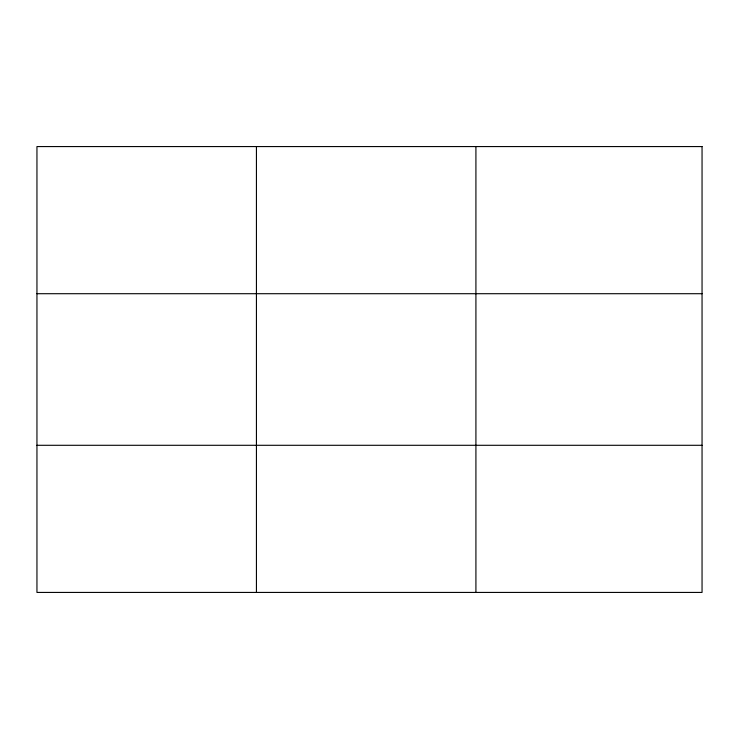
<?xml version="1.0" encoding="UTF-8"?>
<svg xmlns="http://www.w3.org/2000/svg" width="739" height="739" viewBox="0 0 739 739"><rect width="100%" height="100%" fill="white"/><g stroke="black" fill="none" stroke-linecap="round" stroke-linejoin="round"><path stroke-width="1.11" d="M256.433 146.571L256.433 592.429M475.916 146.571L475.916 592.429M36.95 293.706L702.05 293.706M36.95 445.294L702.05 445.294M702.05 146.571L702.05 592.429L36.95 592.429L36.95 146.571L702.05 146.571"/></g></svg>
